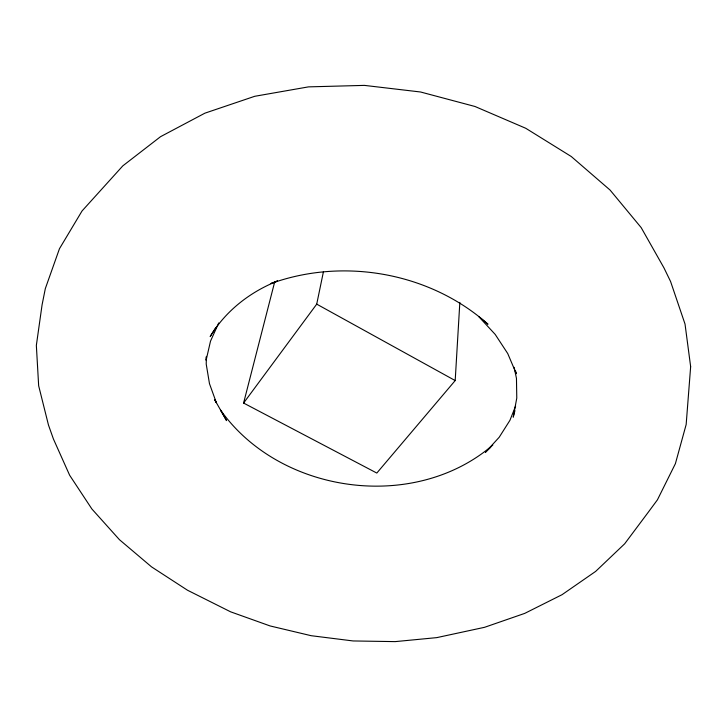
<?xml version="1.0" encoding="UTF-8"?>
<svg xmlns="http://www.w3.org/2000/svg" width="727" height="727" viewBox="0 0 727 727"><rect width="100%" height="100%" fill="white"/><g stroke="black" fill="none" stroke-linecap="round" stroke-linejoin="round"><path stroke-width="1.09" d="M206.423 356.366L206.214 364.054L209.476 383.665L216.337 402.658L214.692 399.768M206.25 357.048L206.123 360.247L210.503 341.172L218.727 322.933M274.788 281.54L243.59 403.049L376.813 473.059L455.193 380.575L459.837 302.405M243.59 403.049L316.718 304.14L323.397 271.916M514.952 410.628L513.235 417.162L516.779 398.051L516.461 378.322L514.089 367.308M515.625 406.011L509.936 420.324L499.204 437.245L485.4 452.33L490.734 447.296M215.883 327.468L210.185 336.556C225.497 311.011 249.934 292.027 277.423 281.076M492.797 445.078C414.345 512.571 280.186 494.078 220.644 410.192L226.57 420.633L214.656 399.677M277.55 280.84L270.753 283.612C343.426 257.204 430.093 272.516 487.981 324.215L478.866 316.754L495.187 334.402L507.746 353.567L516.297 373.705L515.416 370.443M316.718 304.14L455.193 380.575M690.65 366.672L686.161 424.523L675.401 463.653L657.435 499.822L648.302 512.19L624.675 543.787L595.64 571.413L562.035 594.695L524.73 613.388L484.555 627.31L436.773 637.624L395.215 641.614L353.104 640.95L311.165 635.698L270.108 625.947L230.623 611.825L187.475 590.215L151.552 566.878L119.437 539.679L91.884 508.982L69.638 475.24L53.425 438.999L48.464 425.013L38.658 385.764L36.35 345.398L42.075 304.867L45.319 288.61L59.45 248.743L82.051 210.957L122.818 165.856L160.522 136.694L204.887 113.176L254.723 96.3L308.484 86.876L364.409 85.386L420.56 91.993L474.967 106.478L525.757 128.279L571.249 156.505L610.062 190.047L641.178 227.615L663.96 267.872L670.567 281.476L685.025 324.06L690.65 366.672"/></g></svg>
